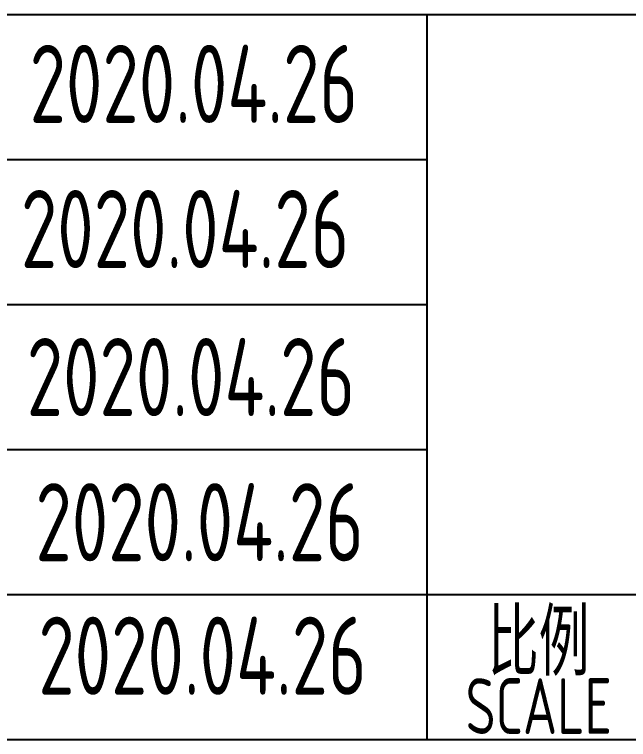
# Model space of a CAD drawing. Extents: x 4981409 to 5298492, y -444687 to -298607.
# Drawn here: x 5171307 to 5174060, y -428054 to -424804 of the extents above; entities that cross this region are included whole.
import ezdxf
from ezdxf.enums import TextEntityAlignment as Align

# ---------------------------------------------------------------- set-up
doc = ezdxf.new("R2010")
doc.units = 0
doc.header["$LTSCALE"] = 1000
doc.header["$MEASUREMENT"] = 0
doc.linetypes.add('2', pattern=[18.5, 12, -3, 0.5, -3])
doc.layers.get('0').update_dxf_attribs({"linetype": 'CONTINUOUS'})
doc.styles.add('AHD', font='sceie.shx', dxfattribs={"width": 0.7, "bigfont": 'sceic.shx'})
doc.styles.add('sceie', font='sceie.shx', dxfattribs={"width": 0.7, "bigfont": 'sceic.shx'})

# ---------------------------------------------------------------- blocks, each defined once
blk = doc.blocks.new('qm')
at = {"style": 'sceie', "width": 0.8}
for p in [(-941169.6, -984626.3), (-941208.7, -985276.9), (-941182.6, -985940.5), (-941143.6, -986591.1), (-941130.5, -987189.7)]:
    blk.add_attdef('2020.04.26', text='', height=350, dxfattribs=at).set_placement(p, align=Align.MIDDLE)

msp = doc.modelspace()

# ---------------------------------------------------------------- linework, layer by layer
for p, q in [((5167657, -424804), (5185657, -424804)), ((5173157, -428054), (5173157, -424804)), ((5167657, -425454), (5173157, -425454)), ((5167657, -426104), (5173157, -426104)), ((5167657, -426754), (5173157, -426754)), ((5167657, -427404), (5185657, -427404)), ((5167657, -428054), (5185657, -428054))]:
    msp.add_line(p, q)

# ---------------------------------------------------------------- block references
at = {"color": 4, "linetype": '2'}
ref = msp.add_blockref('qm', (6113280.5, 559511.7), dxfattribs=at)
ref.add_attrib('2020.04.26', '2020.04.26', dxfattribs={"height": 350, "style": 'sceie', "width": 0.8}).set_placement((5172149.9, -427678), align=Align.MIDDLE)
ref.add_attrib('2020.04.26', '2020.04.26', dxfattribs={"height": 350, "style": 'sceie', "width": 0.8}).set_placement((5172136.9, -427079.4), align=Align.MIDDLE)
ref.add_attrib('2020.04.26', '2020.04.26', dxfattribs={"height": 350, "style": 'sceie', "width": 0.8}).set_placement((5172097.8, -426428.8), align=Align.MIDDLE)
ref.add_attrib('2020.04.26', '2020.04.26', dxfattribs={"height": 350, "style": 'sceie', "width": 0.8}).set_placement((5172071.8, -425765.2), align=Align.MIDDLE)
ref.add_attrib('2020.04.26', '2020.04.26', dxfattribs={"height": 350, "style": 'sceie', "width": 0.8}).set_placement((5172110.8, -425114.6), align=Align.MIDDLE)

# ---------------------------------------------------------------- texts
at = {"style": 'AHD', "width": 0.8}
for s, height, p in [('比例', 300, (5173657, -427604)), ('比例', 300, (5173657, -427604)), ('SCALE', 250, (5173657, -427904)), ('SCALE', 250, (5173657, -427904))]:
    msp.add_text(s, height=height, dxfattribs=at).set_placement(p, align=Align.MIDDLE)

doc.saveas('drawing.dxf')
